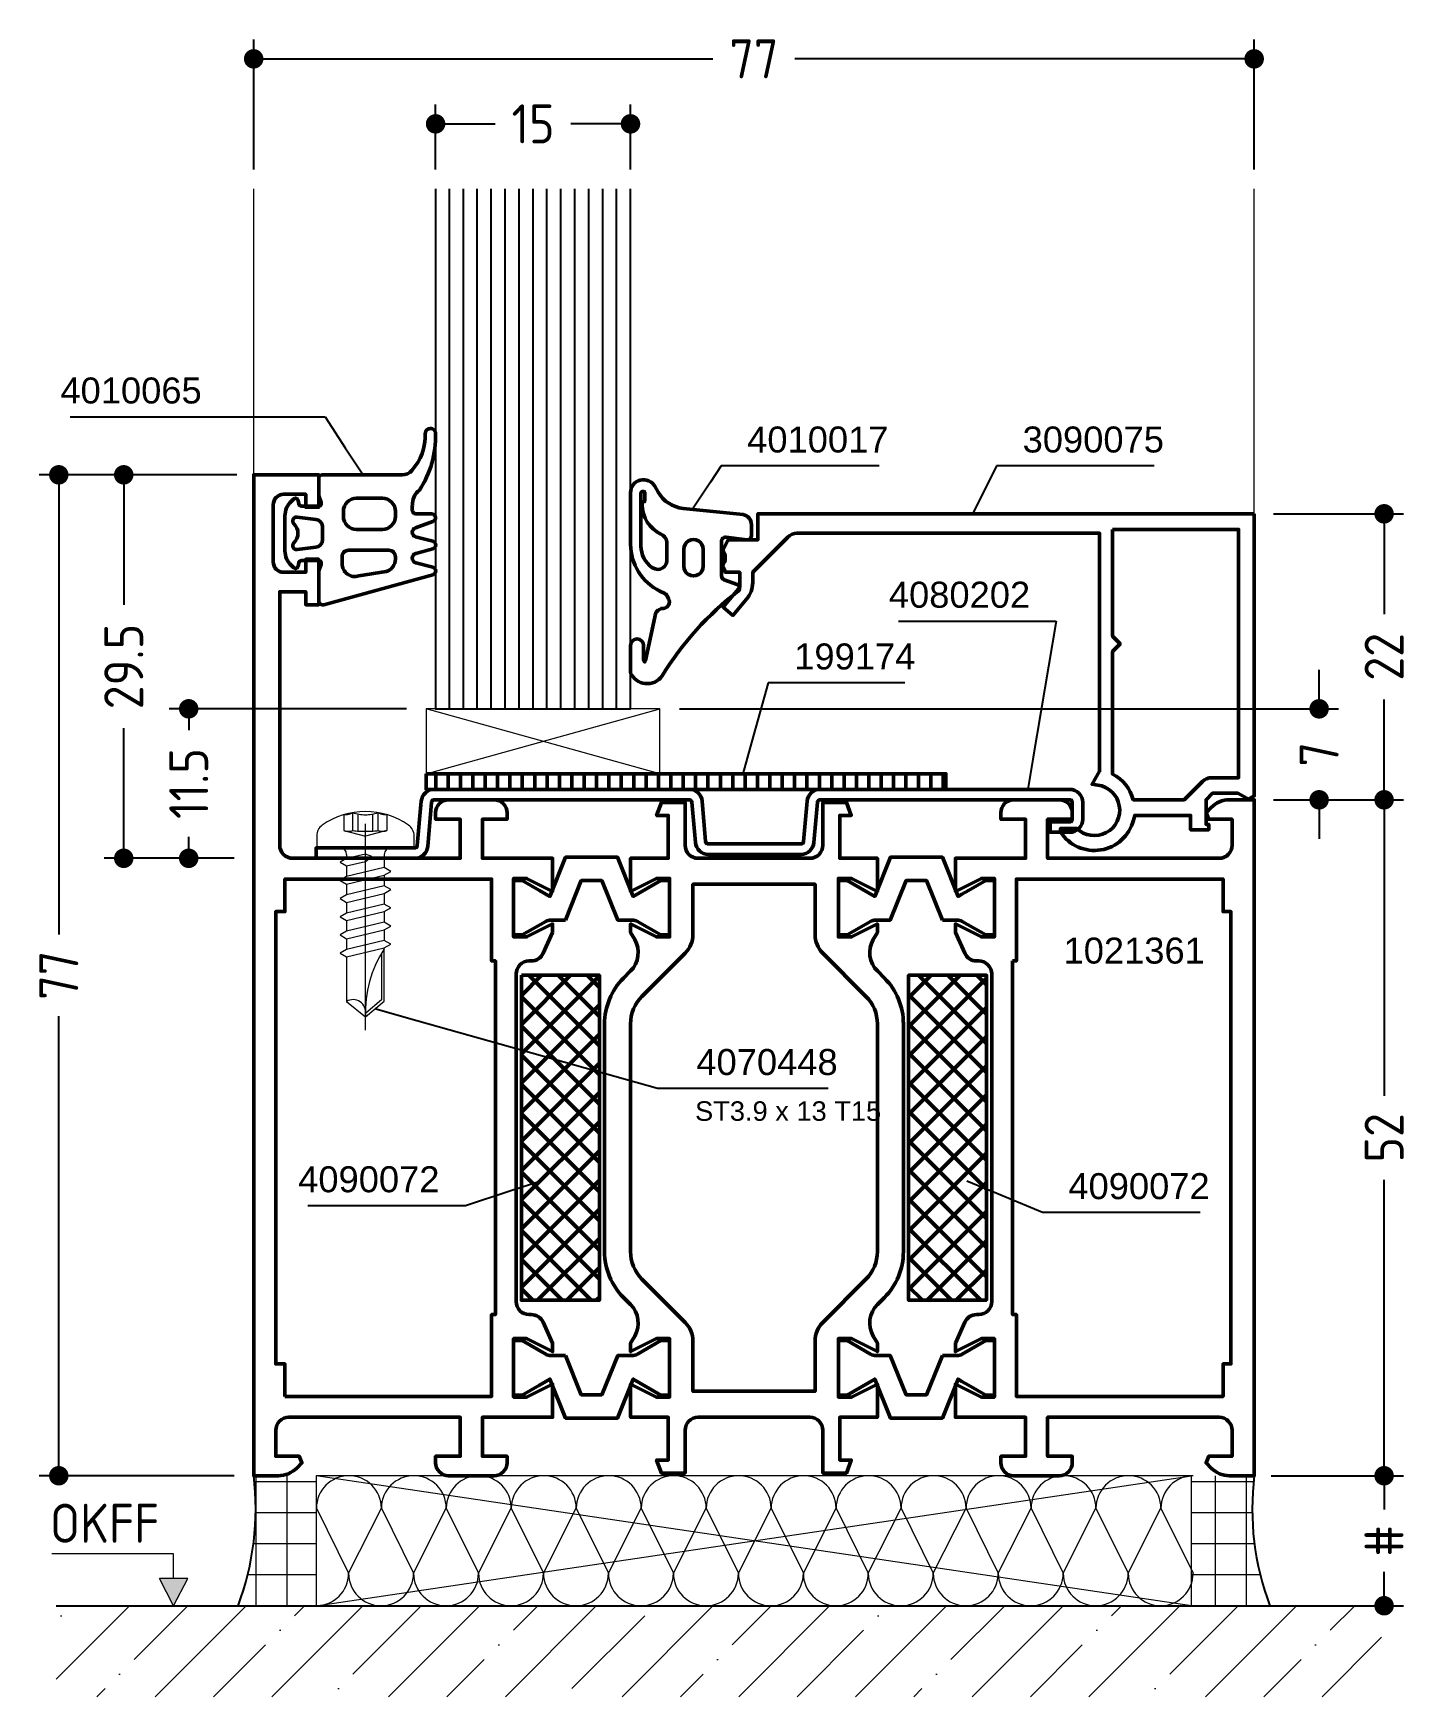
# Model space of a CAD drawing. Header units: millimetres. Extents: x 52 to 158, y 76 to 204.
import ezdxf

# ---------------------------------------------------------------- set-up
doc = ezdxf.new("R2010")
doc.units = ezdxf.units.MM
doc.linetypes.add('CENTER', pattern=[50.8, 31.75, -6.35, 6.35, -6.35])
doc.linetypes.add('HIDDEN', pattern=[9.525, 6.35, -3.175])
for name, color, linetype, lineweight in [('AM_5', 3, 'Continuous', 25), ('AM_C', 50, 'Continuous', 50), ('AM_S', 80, 'Continuous', 50), ('Cent3', 70, 'CENTER', 18), ('CHide4', 10, 'HIDDEN', 13), ('Cont2', 2, 'Continuous', 25), ('Cont3', 70, 'Continuous', 18), ('Cont4', 10, 'Continuous', 13)]:
    doc.layers.add(name, color=color, linetype=linetype, lineweight=lineweight)
doc.styles.add('HBS_DIMTEXTSTYLE', font='isocp.shx')
doc.styles.add('SWISSL', font='swissl.ttf')
doc.dimstyles.new('Konstruktionsschnitt 1-1$0', dxfattribs={"dimscale": 0, "dimtxt": 3, "dimasz": 1.5, "dimexe": 1.5, "dimexo": 1.5, "dimgap": 1.5, "dimtad": 0, "dimdsep": 46, "dimtxsty": 'HBS_DIMTEXTSTYLE', "dimblk": 'PUNKT', "dimcen": 0, "dimclrd": 3, "dimclre": 3, "dimclrt": 2, "dimadec": 1, "dimazin": 2, "dimtfac": 0.7, "dimtofl": 0, "dimtmove": 0, "dimatfit": 3, "dimfxl": 0, "dimtolj": 1, "dimtzin": 0, "dimarcsym": 0})

# ---------------------------------------------------------------- blocks, each defined once
blk = doc.blocks.new('ws4070448')
at = {"layer": 'Cent3', "ltscale": 0.5}
blk.add_lwpolyline([(0, -14.02), (0, 3.79)], dxfattribs=at)
at = {"layer": 'CHide4', "ltscale": 0.3}
for p, q in [((-0.97, 1.33), (-0.97, 2.72)), ((-0.56, 1.33), (-0.56, 2.61)), ((0.56, 1.33), (0.56, 2.61)), ((0.97, 1.33), (0.97, 2.72))]:
    blk.add_line(p, q, dxfattribs=at)
for points in [[(-1.65, 2.56), (-1.65, 1.33)], [(1.65, 2.56), (1.65, 1.33)], [(-1.65, 1.33), (0, 0.89)], [(1.65, 1.33), (0, 0.89)]]:
    blk.add_lwpolyline(points, dxfattribs=at)
for centre, radius, start, end in [((-1.59, 3.84), 1.28, 267.2848, 298.8872), ((0, 5.49), 2.94, 250.6988, 289.3012), ((1.59, 3.84), 1.28, 241.1128, 272.7152), ((-1.31, 2.49), 1.21, 253.6643, 286.3357), ((0, 11.41), 10.13, 264.4948, 275.5052), ((1.31, 2.49), 1.21, 253.6643, 286.3357)]:
    blk.add_arc(centre, radius, start, end, dxfattribs=at)
at = {"layer": 'Cont4'}
blk.add_lwpolyline([(3.32, 1.75, 0.314856), (-3.32, 1.75, 0.244912), (-3.75, 0.93), (-3.75, 0), (3.75, 0), (3.75, 0.93, 0.244912), (3.32, 1.75, 0.138291)], format="xyb", dxfattribs=at)
for points in [[(-1.95, -1.1), (-1.45, -1.39), (0, -1.04), (0.5, -0.67), (0, -0.47), (-1.45, -0.81)], [(-1.95, -2.5), (-1.45, -2.79), (1.45, -2.1), (1.95, -1.81), (1.45, -1.52), (-1.45, -2.21)], [(-1.95, -3.9), (-1.45, -4.19), (1.45, -3.5), (1.95, -3.21), (1.45, -2.92), (-1.45, -3.61)], [(-1.95, -5.3), (-1.45, -5.59), (1.45, -4.9), (1.95, -4.61), (1.45, -4.32), (-1.45, -5.01)], [(-1.95, -6.7), (-1.45, -6.99), (1.45, -6.3), (1.95, -6.01), (1.45, -5.72), (-1.45, -6.41)], [(-1.45, -8.39), (1.45, -7.7), (1.95, -7.41), (1.45, -7.12), (-1.45, -7.81), (-1.95, -8.1)]]:
    blk.add_lwpolyline(points, close=True, dxfattribs=at)
for points in [[(-1.45, -0.5), (-1.45, -0.81)], [(1.45, -0.5), (1.45, -1.52)], [(-1.45, -1.39), (-1.45, -2.21)], [(-1.45, -1.39), (-1.45, -2.21)], [(1.45, -2.1), (1.45, -2.92)], [(-1.45, -2.79), (-1.45, -3.61)], [(1.45, -3.5), (1.45, -4.32)], [(-1.45, -4.19), (-1.45, -5.01)], [(1.45, -4.9), (1.45, -5.72)], [(-1.45, -5.59), (-1.45, -6.41)], [(1.45, -6.3), (1.45, -7.12)], [(-1.45, -6.99), (-1.45, -7.81)], [(-1.45, -8.38), (-1.45, -11.81), (0, -13), (1.45, -11.79), (1.45, -7.7)], [(1.24, -8.17), (1.24, -11.7), (0.03, -12.71)]]:
    blk.add_lwpolyline(points, dxfattribs=at)
for centre, radius, start, end in [((-1.95, -0.5), 0.5, 0, 90), ((1.95, -0.5), 0.5, 90, 180), ((8.74, -12.6), 8.74, 146.5114, 182.6031), ((-0.95, -12.64), 0.965, 350.682, 121.1143)]:
    blk.add_arc(centre, radius, start, end, dxfattribs=at)
blk = doc.blocks.new('PUNKT')
at = {"color": 0, "linetype": 'Continuous'}
blk.add_line((-0.5, 0), (-1, 0), dxfattribs=at)
at = {"color": 0, "linetype": 'Continuous', "const_width": 0.5}
blk.add_lwpolyline([(-0.25, 0, 1), (0.25, 0, 1)], format="xyb", close=True, dxfattribs=at)
blk = doc.blocks.new('*D6')
at = {"layer": 'AM_5', "color": 3, "lineweight": -2, "transparency": 16777216}
for p, q in [((67.56, 170.32), (52.36, 170.32)), ((53.86, 168.82), (53.86, 134.97)), ((53.86, 94.82), (53.86, 128.67)), ((67.36, 93.32), (52.36, 93.32))]:
    blk.add_line(p, q, dxfattribs=at)
at = {"layer": 'AM_5', "color": 3, "lineweight": -2, "transparency": 16777216, "xscale": 1.5, "yscale": 1.5, "zscale": 1.5}
for p, rotation in [((53.86, 170.32), 90), ((53.86, 93.32), 270)]:
    blk.add_blockref('PUNKT', p, dxfattribs=dict(at, rotation=rotation))
at = {"layer": 'AM_5', "color": 2, "transparency": 16777216, "insert": (53.86, 131.82), "char_height": 3, "attachment_point": 5, "rotation": 90, "style": 'HBS_DIMTEXTSTYLE'}
blk.add_mtext('\\A1;77', dxfattribs=at)
blk = doc.blocks.new('*D7')
at = {"layer": 'AM_5', "color": 3, "lineweight": -2, "transparency": 16777216}
for p, q in [((147.36, 145.32), (157.36, 145.32)), ((155.86, 143.82), (155.86, 122.56)), ((155.86, 94.82), (155.86, 116.08)), ((147.36, 93.32), (157.36, 93.32))]:
    blk.add_line(p, q, dxfattribs=at)
at = {"layer": 'AM_5', "color": 3, "lineweight": -2, "transparency": 16777216, "xscale": 1.5, "yscale": 1.5, "zscale": 1.5}
for p, rotation in [((155.86, 145.32), 90), ((155.86, 93.32), 270)]:
    blk.add_blockref('PUNKT', p, dxfattribs=dict(at, rotation=rotation))
at = {"layer": 'AM_5', "color": 2, "transparency": 16777216, "insert": (155.86, 119.32), "char_height": 3, "attachment_point": 5, "rotation": 90, "style": 'HBS_DIMTEXTSTYLE'}
blk.add_mtext('\\A1;52', dxfattribs=at)
blk = doc.blocks.new('*S23')
at = {"layer": 'AM_5', "color": 3}
for p, q in [((118.49, 159.07), (130.62, 159.07)), ((130.62, 159.07), (128.85, 148.59))]:
    blk.add_line(p, q, dxfattribs=at)
at = {"layer": 'AM_5', "color": 3, "linetype": 'Continuous'}
blk.add_line((128.85, 148.59), (128.43, 146.12), dxfattribs=at)
at = {"layer": 'AM_5', "color": 2, "insert": (128.62, 160.07), "char_height": 2, "attachment_point": 9, "style": 'SWISSL'}
blk.add_mtext('4080202', dxfattribs=at)
blk = doc.blocks.new('*U5', base_point=(88.14, 149.04))
for p, q in [((89.21, 149.04), (89.21, 109.04)), ((90.28, 149.04), (90.28, 109.04)), ((91.35, 149.04), (91.35, 109.04)), ((92.42, 149.04), (92.42, 109.04)), ((93.5, 149.04), (93.5, 109.04)), ((94.57, 149.04), (94.57, 109.04)), ((95.64, 149.04), (95.64, 109.04)), ((96.71, 149.04), (96.71, 109.04)), ((97.78, 149.04), (97.78, 109.04)), ((98.85, 149.04), (98.85, 109.04)), ((99.92, 149.04), (99.92, 109.04)), ((101, 149.04), (101, 109.04)), ((102.07, 149.04), (102.07, 109.04))]:
    blk.add_line(p, q)
blk.add_lwpolyline([(88.14, 109.04), (88.14, 149.04), (103.14, 149.04), (103.14, 109.04)])
blk = doc.blocks.new('*D8')
at = {"layer": 'AM_5', "color": 3, "lineweight": -2, "transparency": 16777216}
for p, q in [((82.86, 193.82), (82.86, 198.82)), ((97.86, 193.82), (97.86, 198.82)), ((84.36, 197.32), (87.45, 197.32)), ((96.36, 197.32), (93.28, 197.32))]:
    blk.add_line(p, q, dxfattribs=at)
at = {"layer": 'AM_5', "color": 3, "lineweight": -2, "transparency": 16777216, "xscale": 1.5, "yscale": 1.5, "zscale": 1.5, "rotation": 180}
blk.add_blockref('PUNKT', (82.86, 197.32), dxfattribs=at)
at = {"layer": 'AM_5', "color": 3, "lineweight": -2, "transparency": 16777216, "xscale": 1.5, "yscale": 1.5, "zscale": 1.5}
blk.add_blockref('PUNKT', (97.86, 197.32), dxfattribs=at)
at = {"layer": 'AM_5', "color": 2, "transparency": 16777216, "insert": (90.36, 197.32), "char_height": 3, "attachment_point": 5, "style": 'HBS_DIMTEXTSTYLE'}
blk.add_mtext('\\A1;15', dxfattribs=at)
blk = doc.blocks.new('*D9')
at = {"layer": 'AM_5', "color": 3, "lineweight": -2, "transparency": 16777216}
for p, q in [((68.86, 193.82), (68.86, 203.82)), ((145.86, 193.82), (145.86, 203.82)), ((70.36, 202.32), (104.21, 202.32)), ((144.36, 202.32), (110.51, 202.32))]:
    blk.add_line(p, q, dxfattribs=at)
at = {"layer": 'AM_5', "color": 3, "lineweight": -2, "transparency": 16777216, "xscale": 1.5, "yscale": 1.5, "zscale": 1.5, "rotation": 180}
blk.add_blockref('PUNKT', (68.86, 202.32), dxfattribs=at)
at = {"layer": 'AM_5', "color": 3, "lineweight": -2, "transparency": 16777216, "xscale": 1.5, "yscale": 1.5, "zscale": 1.5}
blk.add_blockref('PUNKT', (145.86, 202.32), dxfattribs=at)
at = {"layer": 'AM_5', "color": 2, "transparency": 16777216, "insert": (107.36, 202.32), "char_height": 3, "attachment_point": 5, "style": 'HBS_DIMTEXTSTYLE'}
blk.add_mtext('\\A1;77', dxfattribs=at)
blk = doc.blocks.new('*D10')
at = {"layer": 'AM_5', "color": 3, "lineweight": -2, "transparency": 16777216}
for p, q in [((150.86, 153.82), (150.86, 155.32)), ((101.63, 152.32), (152.36, 152.32)), ((147.36, 145.32), (152.36, 145.32)), ((150.86, 143.82), (150.86, 142.32))]:
    blk.add_line(p, q, dxfattribs=at)
at = {"layer": 'AM_5', "color": 3, "lineweight": -2, "transparency": 16777216, "xscale": 1.5, "yscale": 1.5, "zscale": 1.5}
for p, rotation in [((150.86, 152.32), 270), ((150.86, 145.32), 90)]:
    blk.add_blockref('PUNKT', p, dxfattribs=dict(at, rotation=rotation))
at = {"layer": 'AM_5', "color": 2, "transparency": 16777216, "insert": (150.86, 148.82), "char_height": 3, "attachment_point": 5, "rotation": 90, "style": 'HBS_DIMTEXTSTYLE'}
blk.add_mtext('\\A1;7', dxfattribs=at)
blk = doc.blocks.new('*D11')
at = {"layer": 'AM_5', "color": 3, "lineweight": -2, "transparency": 16777216}
for p, q in [((147.36, 167.32), (157.36, 167.32)), ((155.86, 165.82), (155.86, 159.6)), ((155.86, 146.82), (155.86, 153.04)), ((147.36, 145.32), (157.36, 145.32))]:
    blk.add_line(p, q, dxfattribs=at)
at = {"layer": 'AM_5', "color": 3, "lineweight": -2, "transparency": 16777216, "xscale": 1.5, "yscale": 1.5, "zscale": 1.5}
for p, rotation in [((155.86, 167.32), 90), ((155.86, 145.32), 270)]:
    blk.add_blockref('PUNKT', p, dxfattribs=dict(at, rotation=rotation))
at = {"layer": 'AM_5', "color": 2, "transparency": 16777216, "insert": (155.86, 156.32), "char_height": 3, "attachment_point": 5, "rotation": 90, "style": 'HBS_DIMTEXTSTYLE'}
blk.add_mtext('\\A1;22', dxfattribs=at)
blk = doc.blocks.new('*S24')
at = {"layer": 'AM_5', "color": 3}
for p, q in [((108.46, 154.32), (107.18, 149.73)), ((118.98, 154.32), (108.46, 154.32))]:
    blk.add_line(p, q, dxfattribs=at)
at = {"layer": 'AM_5', "color": 3, "linetype": 'Continuous'}
blk.add_line((107.18, 149.73), (106.51, 147.32), dxfattribs=at)
at = {"layer": 'AM_5', "color": 2, "insert": (110.46, 155.32), "char_height": 2, "attachment_point": 7, "style": 'SWISSL'}
blk.add_mtext('199174', dxfattribs=at)
blk = doc.blocks.new('*S25')
at = {"layer": 'AM_5', "color": 3}
for p, q in [((104.84, 171.01), (104.01, 169.75)), ((116.99, 171.01), (104.84, 171.01))]:
    blk.add_line(p, q, dxfattribs=at)
at = {"layer": 'AM_5', "color": 3, "linetype": 'Continuous'}
blk.add_line((104.01, 169.75), (102.64, 167.67), dxfattribs=at)
at = {"layer": 'AM_5', "color": 2, "insert": (106.84, 172.01), "char_height": 2, "attachment_point": 7, "style": 'SWISSL'}
blk.add_mtext('4010017', dxfattribs=at)
blk = doc.blocks.new('*S26')
at = {"layer": 'AM_5', "color": 3}
for p, q in [((126.04, 171.01), (125.31, 169.55)), ((138.17, 171.01), (126.04, 171.01))]:
    blk.add_line(p, q, dxfattribs=at)
at = {"layer": 'AM_5', "color": 3, "linetype": 'Continuous'}
blk.add_line((125.31, 169.55), (124.18, 167.32), dxfattribs=at)
at = {"layer": 'AM_5', "color": 2, "insert": (128.04, 172.01), "char_height": 2, "attachment_point": 7, "style": 'SWISSL'}
blk.add_mtext('3090075', dxfattribs=at)
blk = doc.blocks.new('*S27')
at = {"layer": 'AM_5', "color": 3}
for p, q in [((54.73, 174.78), (74.36, 174.78)), ((74.36, 174.78), (75.91, 172.41))]:
    blk.add_line(p, q, dxfattribs=at)
at = {"layer": 'AM_5', "color": 3, "linetype": 'Continuous'}
blk.add_line((75.91, 172.41), (77.28, 170.32), dxfattribs=at)
at = {"layer": 'AM_5', "color": 2, "insert": (64.86, 175.78), "char_height": 2, "attachment_point": 9, "style": 'SWISSL'}
blk.add_mtext('4010065', dxfattribs=at)
blk = doc.blocks.new('*S28')
at = {"layer": 'AM_5', "color": 3, "linetype": 'Continuous'}
blk.add_line((80.59, 128.55), (78.19, 129.23), dxfattribs=at)
at = {"layer": 'AM_5', "color": 3}
for p, q in [((99.93, 123.12), (80.59, 128.55)), ((113.08, 123.12), (99.93, 123.12))]:
    blk.add_line(p, q, dxfattribs=at)
at = {"layer": 'AM_5', "color": 2, "insert": (102.93, 124.12), "char_height": 2, "attachment_point": 7, "style": 'SWISSL'}
blk.add_mtext('4070448', dxfattribs=at)
blk = doc.blocks.new('*D12')
at = {"layer": 'AM_5', "color": 3, "lineweight": -2, "transparency": 16777216}
for p, q in [((80.63, 152.32), (62.36, 152.32)), ((63.86, 150.82), (63.86, 150.68)), ((63.86, 142.32), (63.86, 142.46)), ((67.36, 140.82), (62.36, 140.82))]:
    blk.add_line(p, q, dxfattribs=at)
at = {"layer": 'AM_5', "color": 3, "lineweight": -2, "transparency": 16777216, "xscale": 1.5, "yscale": 1.5, "zscale": 1.5}
for p, rotation in [((63.86, 152.32), 90), ((63.86, 140.82), 270)]:
    blk.add_blockref('PUNKT', p, dxfattribs=dict(at, rotation=rotation))
at = {"layer": 'AM_5', "color": 2, "transparency": 16777216, "insert": (63.86, 146.57), "char_height": 3, "attachment_point": 5, "rotation": 90, "style": 'HBS_DIMTEXTSTYLE'}
blk.add_mtext('\\A1;11.5', dxfattribs=at)
blk = doc.blocks.new('*D13')
at = {"layer": 'AM_5', "color": 3, "lineweight": -2, "transparency": 16777216}
for p, q in [((67.36, 170.32), (57.36, 170.32)), ((58.86, 168.82), (58.86, 160.33)), ((58.86, 142.32), (58.86, 150.82)), ((67.36, 140.82), (57.36, 140.82))]:
    blk.add_line(p, q, dxfattribs=at)
at = {"layer": 'AM_5', "color": 3, "lineweight": -2, "transparency": 16777216, "xscale": 1.5, "yscale": 1.5, "zscale": 1.5}
for p, rotation in [((58.86, 170.32), 90), ((58.86, 140.82), 270)]:
    blk.add_blockref('PUNKT', p, dxfattribs=dict(at, rotation=rotation))
at = {"layer": 'AM_5', "color": 2, "transparency": 16777216, "insert": (58.86, 155.57), "char_height": 3, "attachment_point": 5, "rotation": 90, "style": 'HBS_DIMTEXTSTYLE'}
blk.add_mtext('\\A1;29.5', dxfattribs=at)
blk = doc.blocks.new('ZAHL links')
at = {"layer": 'AM_5', "color": 2, "style": 'SWISSL'}
blk.add_attdef('XXX', (1.85, -2.5), '', height=1.5, dxfattribs=at)
blk = doc.blocks.new('*S29')
at = {"layer": 'AM_5', "color": 3, "linetype": 'Continuous'}
blk.add_line((126.06, 115.03), (123.75, 115.99), dxfattribs=at)
at = {"layer": 'AM_5', "color": 3}
for p, q in [((129.56, 113.57), (126.06, 115.03)), ((141.7, 113.57), (129.56, 113.57))]:
    blk.add_line(p, q, dxfattribs=at)
at = {"layer": 'AM_5', "color": 2, "insert": (131.56, 114.57), "char_height": 2, "attachment_point": 7, "style": 'SWISSL'}
blk.add_mtext('4090072', dxfattribs=at)
blk = doc.blocks.new('*S30')
at = {"layer": 'AM_5', "color": 3}
for p, q in [((85.16, 114.1), (88.58, 115.23)), ((73.03, 114.1), (85.16, 114.1))]:
    blk.add_line(p, q, dxfattribs=at)
at = {"layer": 'AM_5', "color": 3, "linetype": 'Continuous'}
blk.add_line((88.58, 115.23), (90.95, 116.02), dxfattribs=at)
at = {"layer": 'AM_5', "color": 2, "insert": (83.16, 115.1), "char_height": 2, "attachment_point": 9, "style": 'SWISSL'}
blk.add_mtext('4090072', dxfattribs=at)
blk = doc.blocks.new('*D22')
at = {"layer": 'AM_5', "color": 3, "lineweight": -2, "transparency": 16777216}
for p, q in [((147.16, 93.32), (157.36, 93.32)), ((155.86, 91.82), (155.86, 90.72)), ((155.86, 84.82), (155.86, 85.92)), ((147.16, 83.32), (157.36, 83.32))]:
    blk.add_line(p, q, dxfattribs=at)
at = {"layer": 'AM_5', "color": 3, "lineweight": -2, "transparency": 16777216, "xscale": 1.5, "yscale": 1.5, "zscale": 1.5}
for p, rotation in [((155.86, 93.32), 90), ((155.86, 83.32), 270)]:
    blk.add_blockref('PUNKT', p, dxfattribs=dict(at, rotation=rotation))
at = {"layer": 'AM_5', "color": 2, "transparency": 16777216, "insert": (155.86, 88.32), "char_height": 3, "attachment_point": 5, "rotation": 90, "style": 'HBS_DIMTEXTSTYLE'}
blk.add_mtext('\\A1;#', dxfattribs=at)
blk = doc.blocks.new('WI3090075')
for points in [[(0, 22), (0, 0.3), (-0.45, 0.04), (-1.25, 0.5), (-3.2, 0.5), (-3.7, 0), (-3.7, -1.9), (-3.5, -1.9), (-3.5, -2.3), (-4.9, -2.3), (-4.9, -1.2), (-9.2, -1.2), (-9.3, -1.57, -0.652679), (-14.9, -2.49), (-14.9, -2.2), (-13.66, -2.2, 1.382111), (-12.04, 1.13), (-12.48, 1.19), (-11.9, 2.2), (-11.9, 20.5), (-35.19, 20.5, 0.198912), (-35.89, 20.21), (-38.6, 17.5), (-38.6, 16.71, -0.176327), (-39.07, 15.43), (-40.12, 14.18), (-40.88, 14.82), (-39.6, 16.35), (-39.6, 17.5), (-40.7, 17.5), (-40.93, 17.99, 0.339409), (-40.9, 19.21), (-40.5, 20), (-38.2, 20), (-38.2, 22), (0, 22)], [(-10.9, 20.8), (-10.9, 12.58), (-10.32, 12), (-10.9, 11.42), (-10.9, 1.97, -0.213458), (-9.31, 0), (-5.4, 0), (-3.99, 1.41, -0.198912), (-3.28, 1.7), (-1.2, 1.7), (-1.2, 20.8), (-10.9, 20.8)]]:
    blk.add_lwpolyline(points, format="xyb", close=True)
blk = doc.blocks.new('WI1021361')
for points in [[(23, 41.8), (22.27, 40.19, -0.294108), (21.36, 39.6), (21.2, 39.6, 0.414214), (20.2, 38.6), (20.2, 13.4, 0.414214), (21.2, 12.4), (21.36, 12.4, -0.294108), (22.27, 11.81), (23, 10.2), (23, 9.55), (21, 10.55), (20, 10.55), (20, 6.05), (21, 6.05), (23, 7.05), (23, 4.5), (17.6, 4.5), (17.6, 1.5), (19.5, 1.5), (19.5, 1, -0.414214), (18.5, 0), (15, 0, -0.414214), (14, 1), (14, 1.5), (15.9, 1.5), (15.9, 4.5), (2.7, 4.5, 0.414214), (1.7, 3.5), (1.7, 1.5), (3.5, 1.5), (3.71, 0.99), (3.31, 0.59, -0.198912), (1.9, 0), (0, 0), (0, 77), (5, 77), (5, 74.5), (4, 74.5), (4, 75.5), (2.3, 75.5, 0.414214), (1.5, 74.7), (1.5, 70.3, 0.414214), (2.3, 69.5), (4, 69.5), (4, 70.5), (5, 70.5), (5, 67), (4, 67), (4, 68), (2, 68), (2, 48.5, 0.414214), (3, 47.5), (15.9, 47.5), (15.9, 50.5), (14, 50.5), (14, 51, -0.414214), (15, 52), (18.5, 52, -0.414214), (19.5, 51), (19.5, 50.5), (17.6, 50.5), (17.6, 47.5), (23, 47.5), (23, 44.95), (21, 45.95), (20, 45.95), (20, 41.45), (21, 41.45), (23, 42.45), (23, 41.8)], [(54, 10.2), (54.73, 11.81, -0.294108), (55.64, 12.4), (55.8, 12.4, 0.414214), (56.8, 13.4), (56.8, 38.6, 0.414214), (55.8, 39.6), (55.64, 39.6, -0.294108), (54.73, 40.19), (54, 41.8), (54, 42.45), (56, 41.45), (57, 41.45), (57, 45.95), (56, 45.95), (54, 44.95), (54, 47.5), (59.4, 47.5), (59.4, 50.5), (57.5, 50.5), (57.5, 51, -0.414214), (58.5, 52), (62, 52, -0.414214), (63, 51), (63, 50.5), (61.1, 50.5), (61.1, 47.5), (74.3, 47.5, 0.414214), (75.3, 48.5), (75.3, 50.5), (73.5, 50.5), (73.29, 51.01), (73.69, 51.41, -0.198912), (75.1, 52), (77, 52), (77, 0), (75.1, 0, -0.198912), (73.69, 0.59), (73.29, 0.99), (73.5, 1.5), (75.3, 1.5), (75.3, 3.5, 0.414214), (74.3, 4.5), (61.1, 4.5), (61.1, 1.5), (63, 1.5), (63, 1, -0.414214), (62, 0), (58.5, 0, -0.414214), (57.5, 1), (57.5, 1.5), (59.4, 1.5), (59.4, 4.5), (54, 4.5), (54, 7.05), (56, 6.05), (57, 6.05), (57, 10.55), (56, 10.55), (54, 9.55), (54, 10.2)], [(23.99, 42.75), (22.87, 42.75, 0.131652), (22.47, 42.64), (20.66, 41.6), (20, 41.6), (20, 45.8), (20.66, 45.8), (22, 45.03), (22.49, 44.74), (22.79, 44.57), (24, 47.58), (28, 47.58), (29.21, 44.57), (31.34, 45.8), (32, 45.8), (32, 41.6), (31.34, 41.6), (29.53, 42.64, 0.131652), (29.13, 42.75), (28.01, 42.75), (26.79, 45.78), (25.21, 45.78)], [(53.01, 42.75), (54.13, 42.75, -0.131652), (54.53, 42.64), (56.34, 41.6), (57, 41.6), (57, 45.8), (56.34, 45.8), (55, 45.03), (54.51, 44.74), (54.21, 44.57), (53, 47.58), (49, 47.58), (47.79, 44.57), (45.66, 45.8), (45, 45.8), (45, 41.6), (45.66, 41.6), (47.47, 42.64, -0.131652), (47.87, 42.75), (48.99, 42.75), (50.21, 45.78), (51.79, 45.78)], [(48, 34.76, 0.198912), (47.12, 36.88), (43.79, 40.21, -0.198912), (43.2, 41.63), (43.2, 45.5), (33.8, 45.5), (33.8, 41.63, -0.198912), (33.21, 40.21), (29.88, 36.88, 0.198912), (29, 34.76), (29, 17.24, 0.198912), (29.88, 15.12), (33.21, 11.79, -0.198912), (33.8, 10.37), (33.8, 6.5), (43.2, 6.5), (43.2, 10.37, -0.198912), (43.79, 11.79), (47.12, 15.12, 0.198912), (48, 17.24)], [(23.99, 9.25), (22.87, 9.25, -0.131652), (22.47, 9.36), (20.66, 10.4), (20, 10.4), (20, 6.2), (20.66, 6.2), (22, 6.97), (22.49, 7.26), (22.79, 7.43), (24, 4.43), (28, 4.43), (29.21, 7.43), (31.34, 6.2), (32, 6.2), (32, 10.4), (31.34, 10.4), (29.53, 9.36, -0.131652), (29.13, 9.25), (28.01, 9.25), (26.79, 6.23), (25.21, 6.23)], [(53.01, 9.25), (54.13, 9.25, 0.131652), (54.53, 9.36), (56.34, 10.4), (57, 10.4), (57, 6.2), (56.34, 6.2), (55, 6.97), (54.51, 7.26), (54.21, 7.43), (53, 4.43), (49, 4.43), (47.79, 7.43), (45.66, 6.2), (45, 6.2), (45, 10.4), (45.66, 10.4), (47.47, 9.36, 0.131652), (47.87, 9.25), (48.99, 9.25), (50.21, 6.23), (51.79, 6.23)]]:
    blk.add_lwpolyline(points, format="xyb", close=True)
blk.add_lwpolyline([(29, 10.2), (29.32, 10.75, 0.339454), (29, 13.17), (28.46, 13.71, -0.198912), (27, 17.24), (27, 34.76, -0.198912), (28.46, 38.29), (29, 38.83, 0.339454), (29.32, 41.25), (29, 41.8), (29, 42.45), (31, 41.45), (32, 41.45), (32, 45.95), (31, 45.95), (29, 44.95), (29, 47.5), (31.9, 47.5), (31.9, 50.8), (31.01, 50.8), (31.38, 51.8), (33.2, 51.8), (33.2, 48.5, 0.414214), (34.2, 47.5), (42.8, 47.5, 0.414214), (43.8, 48.5), (43.8, 51.8), (45.62, 51.8), (45.99, 50.8), (45.1, 50.8), (45.1, 47.5), (48, 47.5), (48, 44.95), (46, 45.95), (45, 45.95), (45, 41.45), (46, 41.45), (48, 42.45), (48, 41.8), (47.68, 41.25, 0.339454), (48, 38.83), (48.54, 38.29, -0.198912), (50, 34.76), (50, 17.24, -0.198912), (48.54, 13.71), (48, 13.17, 0.339454), (47.68, 10.75), (48, 10.2), (48, 9.55), (46, 10.55), (45, 10.55), (45, 6.05), (46, 6.05), (48, 7.05), (48, 4.5), (45.1, 4.5), (45.1, 1.2), (45.99, 1.2), (45.62, 0.2), (43.8, 0.2), (43.8, 3.5, 0.414214), (42.8, 4.5), (34.2, 4.5, 0.414214), (33.2, 3.5), (33.2, 0.2), (31.38, 0.2), (31.01, 1.2), (31.9, 1.2), (31.9, 4.5), (29, 4.5), (29, 7.05), (31, 6.05), (32, 6.05), (32, 10.55), (31, 10.55), (29, 9.55), (29, 10.2), (29.32, 10.75)], format="xyb")
for points in [[(2.4, 6.1), (18.3, 6.1), (18.3, 12.4), (18.6, 12.4), (18.6, 39.6), (18.3, 39.6), (18.3, 45.9), (2.4, 45.9), (2.4, 43.4), (1.7, 43.4), (1.7, 8.6), (2.4, 8.6), (2.4, 6.1)], [(58.4, 39.6), (58.7, 39.6), (58.7, 45.9), (74.6, 45.9), (74.6, 43.4), (75.2, 43.4), (75.2, 8.6), (74.6, 8.6), (74.6, 6.1), (58.7, 6.1), (58.7, 12.4), (58.4, 12.4), (58.4, 39.6)]]:
    blk.add_lwpolyline(points, close=True)
blk = doc.blocks.new('WI199174')
h = blk.add_hatch()
h.set_pattern_fill('LINE', color=256, scale=0.3, angle=90)
h.paths.add_polyline_path([(0, 1.2), (0, 0), (40, 0), (40, 1.2)])
blk.add_lwpolyline([(0, 1.2), (0, 0), (40, 0), (40, 1.2)], close=True)
blk = doc.blocks.new('WI4010017')
for points in [[(-3.46, 2.42, -0.240056), (-5.37, 3.66), (-5.63, 4.12, 0.767327), (-7.5, 3.62), (-7.5, -0.35, 0.286745), (-5.25, -3.94), (-4.85, -4.14, -0.149451), (-4.72, -4.26), (-4.57, -4.53, -0.57735), (-5, -5.28), (-5.12, -5.28), (-5.16, -5.31, 0.158399), (-5.55, -5.6), (-6.36, -9.28, -0.113567), (-6.42, -9.4, -0.190093), (-6.5, -9.19), (-6.5, -8.12, 1), (-7.5, -8.12), (-7.5, -10.18, 0.009709), (-7.5, -10.22, 0.587918), (-5.07, -10.47, -0.09166), (0.81, -3.93, 0.553622), (0.7, -3.44), (-0.3, -3.07, -0.315299), (-0.5, -2.79), (-0.5, -0.1, -0.449698), (-0.16, 0.2), (1.46, 0, 0.449698), (1.8, 0.3), (1.8, 1.16, 0.354573), (1.17, 1.94), (-3.46, 2.42)], [(-4.7, -0.28, 0.292811), (-5.16, 0.44, -0.290987), (-6.6, 2.71), (-6.6, 2.92), (-6.5, 2.92, 0.414214), (-6.4, 3.02), (-6.4, 3.62, 0.414214), (-6.5, 3.72), (-6.6, 3.72, 0.414214), (-6.7, 3.62), (-6.7, -0.48, 0.244698), (-5.85, -2.12), (-5.8, -2.15, 0.673804), (-4.71, -1.45), (-4.7, -0.28)], [(-1.91, -0.73, 1.006711), (-3.4, -0.73), (-3.4, -2.03, 1.006711), (-1.91, -2.03), (-1.91, -0.73)], [(-1.91, -0.73, 1.006711), (-3.4, -0.73), (-3.4, -2.03, 1.006711), (-1.91, -2.03), (-1.91, -0.73)]]:
    blk.add_lwpolyline(points, format="xyb", close=True)
blk = doc.blocks.new('WI4010065')
for points in [[(0.3, 0, 0.414214), (0, -0.3), (0, -1.62), (0.19, -2.13, -0.520567), (0, -2.4), (-1.33, -2.4, -0.36397), (-1.53, -2.23), (-1.58, -1.97, 0.594937), (-1.91, -1.85), (-2.12, -2.05, 0.208), (-2.6, -3.15), (-2.6, -5.85, 0.208), (-2.12, -6.95), (-1.91, -7.15, 0.594937), (-1.58, -7.03), (-1.53, -6.77, -0.36397), (-1.33, -6.6), (0, -6.6, -0.520567), (0.19, -6.87), (0, -7.38), (0, -9.7, 0.505497), (0.39, -9.99), (8.79, -7.69, 0.751737), (8.78, -7.11), (7.47, -6.76, -0.767327), (7.47, -6.04), (8.78, -5.69, 0.767327), (8.78, -5.11), (7.46, -4.76, -0.767327), (7.46, -4.08), (8.78, -3.59, 0.876976), (8.7, -3), (7.5, -3, -0.414214), (7.2, -2.7), (7.2, -2.48, -0.051818), (7.23, -2.17, -0.225446), (7.75, -1.18, 0.150709), (9, 3.17, 1.016945), (8.2, 3.15, -0.195341), (7.16, 0.33, -0.211259), (6.42, 0)], [(4.9, -1.8, -0.414214), (5.9, -2.8), (5.9, -3.2, -0.414214), (4.9, -4.2), (2.9, -4.2, -0.414214), (1.9, -3.2), (1.9, -2.8, -0.414214), (2.9, -1.8)], [(0.3, -4.98), (0.3, -4.02, 0.378866), (-0.23, -3.43), (-1.66, -3.25, 0.717695), (-1.91, -3.76, -0.421053), (-1.91, -5.24, 0.717695), (-1.66, -5.75), (-0.23, -5.57, 0.378866)], [(5.4, -5.8, -0.414214), (5.9, -6.3), (5.9, -6.49, -0.328465), (5.2, -7.44), (3.1, -7.78, -0.505497), (1.8, -6.83), (1.8, -6.3, -0.414214), (2.3, -5.8)]]:
    blk.add_lwpolyline(points, format="xyb", close=True)
blk = doc.blocks.new('WI4080202')
blk.add_lwpolyline([(-48.32, -0.18), (-48.61, -3.59, -0.388879), (-49.61, -4.5), (-57.2, -4.5), (-57.2, -3.7), (-49.61, -3.7, 0.388879), (-49.41, -3.52), (-49.11, -0.11, -0.388879), (-48.12, 0.8), (-28.48, 0.8, -0.388879), (-27.49, -0.11), (-27.22, -3.22, 0.388879), (-27.02, -3.4), (-19.88, -3.4, 0.388879), (-19.68, -3.22), (-19.41, -0.11, -0.388879), (-18.42, 0.8), (0.8, 0.8, -0.414214), (1.8, -0.2), (1.8, -1.5, -0.414214), (0.8, -2.5), (-0.7, -2.5), (-0.7, -1.7), (0.8, -1.7, 0.414214), (1, -1.5), (1, -0.2, 0.414214), (0.8, 0), (-18.42, 0, 0.388879), (-18.62, -0.18), (-18.89, -3.29, -0.388879), (-19.88, -4.2), (-27.02, -4.2, -0.388879), (-28.01, -3.29), (-28.28, -0.18, 0.388879), (-28.48, 0), (-48.12, 0, 0.388879), (-48.32, -0.18)], format="xyb", close=True)
blk = doc.blocks.new('WI4090072')
h = blk.add_hatch()
h.set_pattern_fill('ANSI37', color=256, scale=0.5, style=0)
h.set_pattern_definition([(45, (1e-14, 0.4), (-1.12253, 1.12253), []), (135, (1e-14, 0.4), (-1.12253, -1.12253), [])])
h.paths.add_polyline_path([(12.5, 6.4), (-12.5, 6.4), (-12.5, 0.4), (12.5, 0.4)])
blk.add_lwpolyline([(12.5, 6.4), (12.5, 0.4), (-12.5, 0.4), (-12.5, 6.4), (12.5, 6.4)], close=True)

msp = doc.modelspace()

# ---------------------------------------------------------------- hatches: boundary and pattern name
at = {"layer": 'Cont3'}
h = msp.add_hatch(dxfattribs=at)
h.set_pattern_fill('ANSI37', color=256, scale=0.75, angle=45)
h.paths.add_polyline_path([(73.664, 93.321), (68.864, 93.321, -0.1205034), (67.662, 83.321), (73.664, 83.321)])
h = msp.add_hatch(dxfattribs=at)
h.set_pattern_fill('ANSI37', color=256, scale=0.75, angle=45)
h.paths.add_polyline_path([(141.064, 93.321), (145.864, 93.321, 0.1205034), (147.065, 83.321), (141.064, 83.321)])
msp.add_hatch(color=256, dxfattribs=at).paths.add_polyline_path([(61.602, 85.416), (63.791, 85.416), (62.696, 83.321)])
h = msp.add_hatch(dxfattribs=at)
h.set_pattern_fill('ANSI35', color=256)
h.set_pattern_definition([(45, (-171.581, 23.0575), (-4.49013, 4.49013), []), (45, (-167.091, 23.0575), (-4.49013, 4.49013), [7.9375, -1.5875, 0, -1.5875])])
h.paths.add_polyline_path([(155.664, 83.321), (53.664, 83.321), (53.664, 76.321), (155.664, 76.321)])

# ---------------------------------------------------------------- linework, layer by layer
at = {"layer": 'Cont2'}
msp.add_line((53.664, 83.321), (155.664, 83.321), dxfattribs=at)
for centre, start, end in [((47.818, 90.777), 339.40746, 6.89229), ((166.909, 90.777), 173.10771, 200.59254)]:
    msp.add_arc(centre, 21.199, start, end, dxfattribs=at)
at = {"layer": 'Cont3'}
for p, q in [((68.865, 170.321), (68.865, 192.321)), ((145.865, 166.721), (145.865, 192.321)), ((62.696, 87.321), (53.329, 87.321)), ((62.696, 85.416), (62.696, 87.321)), ((62.696, 83.321), (61.602, 85.416)), ((63.791, 85.416), (61.602, 85.416)), ((62.696, 83.321), (63.791, 85.416))]:
    msp.add_line(p, q, dxfattribs=at)
for points in [[(82.131, 147.321), (100.131, 147.321), (100.131, 152.321), (82.131, 152.321), (82.131, 147.321)], [(73.663, 83.321), (141.036, 83.321), (141.036, 93.321), (73.663, 93.321), (73.663, 83.321)], [(73.685, 90.821), (76.163, 85.821), (78.685, 90.821)], [(78.685, 90.821), (81.163, 85.821)], [(81.163, 85.821), (83.685, 90.821)], [(83.685, 90.821), (86.163, 85.821)], [(86.163, 85.821), (88.685, 90.821)], [(88.685, 90.821), (91.163, 85.821)], [(91.163, 85.821), (93.685, 90.821)], [(93.685, 90.821), (96.163, 85.821)], [(96.163, 85.821), (98.685, 90.821)], [(98.685, 90.821), (101.163, 85.821)], [(101.163, 85.821), (103.685, 90.821)], [(103.685, 90.821), (106.163, 85.821)], [(106.163, 85.821), (108.685, 90.821)], [(108.685, 90.821), (111.163, 85.821)], [(111.163, 85.821), (113.685, 90.821)], [(113.685, 90.821), (116.163, 85.821)], [(116.163, 85.821), (118.685, 90.821)], [(118.685, 90.821), (121.163, 85.821)], [(121.163, 85.821), (123.685, 90.821)], [(123.685, 90.821), (126.163, 85.821)], [(126.163, 85.821), (128.685, 90.821)], [(128.685, 90.821), (131.163, 85.821)], [(131.163, 85.821), (133.685, 90.821)], [(133.685, 90.821), (136.163, 85.821)], [(136.163, 85.821), (138.685, 90.821)], [(138.685, 90.821), (141.163, 85.821)]]:
    msp.add_lwpolyline(points, dxfattribs=at)
for centre, start, end in [((76.185, 90.821), 0, 180), ((81.185, 90.821), 0, 180), ((86.185, 90.821), 0, 180), ((91.185, 90.821), 0, 180), ((96.185, 90.821), 0, 180), ((101.185, 90.821), 0, 180), ((106.185, 90.821), 0, 180), ((111.185, 90.821), 0, 180), ((116.185, 90.821), 0, 180), ((121.185, 90.821), 0, 180), ((126.185, 90.821), 0, 180), ((131.185, 90.821), 0, 180), ((136.185, 90.821), 0, 180), ((141.185, 90.821), 90.7453, 180), ((73.663, 85.821), 270, 0), ((78.663, 85.821), 180, 0), ((83.663, 85.821), 180, 0), ((88.663, 85.821), 180, 0), ((93.663, 85.821), 180, 0), ((98.663, 85.821), 180, 0), ((103.663, 85.821), 180, 0), ((108.663, 85.821), 180, 0), ((113.663, 85.821), 180, 0), ((118.663, 85.821), 180, 0), ((123.663, 85.821), 180, 0), ((128.663, 85.821), 180, 0), ((133.663, 85.821), 180, 0), ((138.663, 85.821), 180, 0)]:
    msp.add_arc(centre, 2.5, start, end, dxfattribs=at)
at = {"layer": 'Cont4'}
for points in [[(82.131, 147.321), (100.131, 152.321)], [(100.131, 147.321), (82.131, 152.321)], [(73.663, 83.321), (141.036, 93.321)], [(141.036, 83.321), (73.663, 93.321)]]:
    msp.add_lwpolyline(points, dxfattribs=at)

# ---------------------------------------------------------------- block references
msp.add_blockref('ws4070448', (77.46, 141.621))
at = {"layer": 'AM_5'}
for name in ['*S27', '*S25', '*S26', '*S23', '*S24', '*S28', '*S30', '*S29']:
    msp.add_blockref(name, (0, 0), dxfattribs=at)
at = {"layer": 'AM_C'}
for name, p in [('WI4010065', (73.865, 170.321)), ('WI4010017', (105.365, 165.321)), ('WI199174', (82.131, 146.121)), ('WI4080202', (130.865, 145.321))]:
    msp.add_blockref(name, p, dxfattribs=at)
for p, rotation in [((95.864, 119.321), 89.99999999999999), ((118.864, 119.321), 270)]:
    msp.add_blockref('WI4090072', p, dxfattribs=dict(at, rotation=rotation))
at = {"layer": 'AM_S'}
for name, p in [('WI1021361', (68.864, 93.321)), ('WI3090075', (145.865, 145.321))]:
    msp.add_blockref(name, p, dxfattribs=at)
at = {"layer": 'Cont2', "xscale": -1, "rotation": 180}
msp.add_blockref('*U5', (82.863, 152.321), dxfattribs=at)
at = {"layer": 'Cont3'}
msp.add_blockref('ZAHL links', (100.98, 123.125), dxfattribs=at).add_auto_attribs({'XXX': 'ST3.9 x 13 T15'})

# ---------------------------------------------------------------- texts
at = {"layer": 'AM_5', "color": 2}
for s, insert, char_height, attachment_point, style in [('1021361', (142.064, 134.721), 2, 3, 'SWISSL'), ('OKFF', (57.388, 89.667), 3, 5, 'HBS_DIMTEXTSTYLE')]:
    msp.add_mtext(s, dxfattribs=dict(at, insert=insert, char_height=char_height, attachment_point=attachment_point, style=style))

# ---------------------------------------------------------------- dimensions: what is measured, and where the dimension line sits
at = {"layer": 'AM_5'}
for base, p1, p2, picture, middle in [((145.865, 202.321), (68.865, 192.321), (145.865, 192.321), '*D9', (107.365, 202.321)), ((97.863, 197.321), (82.863, 192.321), (97.863, 192.321), '*D8', (90.363, 197.321))]:
    dim = msp.add_linear_dim(base=base, p1=p1, p2=p2, dimstyle='Konstruktionsschnitt 1-1$0', override={"dimscale": 1}, dxfattribs=at)
    dim.commit()
    dim.dimension.update_dxf_attribs({"geometry": picture, "text_midpoint": middle})
for base, p1, p2, angle, picture, middle in [((53.865, 170.321), (68.864, 93.321), (69.065, 170.321), 90, '*D6', (53.865, 131.821)), ((58.865, 170.321), (68.864, 140.82), (68.865, 170.321), 270, '*D13', (58.865, 155.571)), ((155.865, 167.321), (145.865, 145.321), (145.865, 167.321), 270, '*D11', (155.865, 156.321)), ((155.865, 145.321), (145.864, 93.321), (145.865, 145.321), 90, '*D7', (155.865, 119.321))]:
    dim = msp.add_linear_dim(base=base, p1=p1, p2=p2, angle=angle, dimstyle='Konstruktionsschnitt 1-1$0', override={"dimscale": 1}, dxfattribs=at)
    dim.commit()
    dim.dimension.update_dxf_attribs({"geometry": picture, "text_midpoint": middle})
for base, p1, p2, picture, middle in [((150.865, 152.321), (145.865, 145.321), (100.131, 152.321), '*D10', (150.865, 148.821)), ((63.865, 152.321), (68.864, 140.82), (82.131, 152.321), '*D12', (63.865, 146.571))]:
    dim = msp.add_linear_dim(base=base, p1=p1, p2=p2, angle=270, dimstyle='Konstruktionsschnitt 1-1$0', override={"dimscale": 1}, dxfattribs=at)
    dim.commit()
    dim.dimension.update_dxf_attribs({"geometry": picture, "text_midpoint": middle, "dimtype": 160})
dim = msp.add_linear_dim(base=(155.865, 93.321), p1=(145.664, 83.321), p2=(145.664, 93.321), angle=90, text='#', dimstyle='Konstruktionsschnitt 1-1$0', override={"dimscale": 1}, dxfattribs=at)
dim.commit()
dim.dimension.update_dxf_attribs({"geometry": '*D22', "text_midpoint": (155.865, 88.321), "dimtype": 160})

doc.saveas('drawing.dxf')
